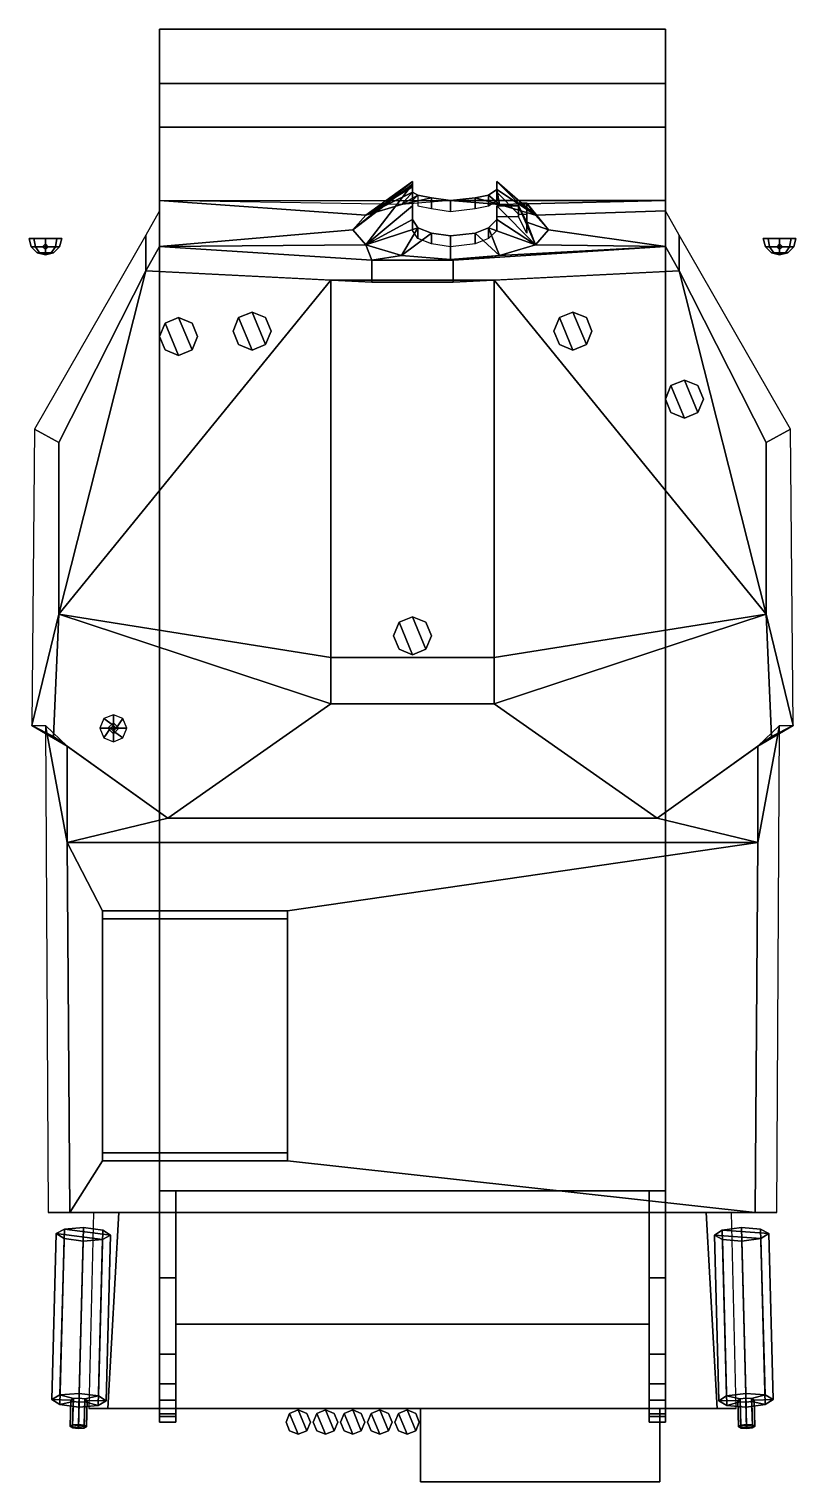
# Model space of a CAD drawing. Extents: x -1.41 to 1.41, y -3.55 to 1.79.
import ezdxf

# ---------------------------------------------------------------- set-up
doc = ezdxf.new("R2010")
doc.units = 0
doc.layers.get('0').update_dxf_attribs({"linetype": 'CONTINUOUS'})

msp = doc.modelspace()

# ---------------------------------------------------------------- linework, layer by layer
at = {"extrusion": (-1, 0, 0)}
for p, q in [((-0.93, -2.48, 0.33), (-0.93, -2.97, 0.33)), ((0.87, -2.48, 0.33), (0.87, -2.97, 0.33))]:
    msp.add_line(p, q, dxfattribs=at)
for points in [[(-0.93, 1.59, 0.47), (-0.93, 1.43, 0.33), (-0.93, 1.16, 1.06), (-0.93, 1.79, 0.87)], [(-0.93, 1.79, 0.87), (-0.93, 1.16, 1.06), (0.93, 1.16, 1.06), (0.93, 1.79, 0.87)], [(0.93, 1.59, 0.47), (-0.93, 1.59, 0.47), (-0.93, 1.79, 0.87), (0.93, 1.79, 0.87)], [(0.93, 1.79, 0.87), (0.93, 1.16, 1.06), (0.93, 1.43, 0.33), (0.93, 1.59, 0.47)], [(0.93, 1.43, 0.33), (-0.93, 1.43, 0.33), (-0.93, 1.59, 0.47), (0.93, 1.59, 0.47)], [(-0.93, -2.97, 0.33), (-0.93, -3.28, 0.66), (-0.93, 1.16, 1.06), (-0.93, 1.43, 0.33)], [(0.93, -2.48, 0.33), (-0.93, -2.48, 0.33), (-0.93, 1.43, 0.33), (0.93, 1.43, 0.33)], [(0.93, 1.43, 0.33), (0.93, 1.16, 1.06), (0.93, -3.28, 0.66), (0.93, -2.97, 0.33)], [(0, 1.22, 1.42), (0, 1.23, 1.3), (0, 1.23, 1.3), (-0.22, 1.0515, 1.42)], [(0, 1.23, 1.3), (-0.1718, 1.1058, 1.24), (-0.1718, 1.1058, 1.24), (-0.22, 1.0515, 1.42)], [(0, 1.21, 1.14), (-0.1718, 1.1058, 1.24), (-0.1718, 1.1058, 1.24), (0, 1.23, 1.3)], [(0, 1.19, 1.3), (0, 1.23, 1.3), (0, 1.22, 1.42), (0, 1.18, 1.42)], [(0, 1.17, 1.14), (0, 1.21, 1.14), (0, 1.23, 1.3), (0, 1.19, 1.3)], [(0.31, 1.23, 1.3), (0.39, 1.15, 1.32), (0.39, 1.15, 1.32), (0.4518, 1.1058, 1.24)], [(0.31, 1.2, 1.12), (0.31, 1.23, 1.3), (0.31, 1.23, 1.3), (0.4518, 1.1058, 1.24)], [(0.31, 1.19, 1.3), (0.31, 1.23, 1.3), (0.31, 1.2, 1.12), (0.31, 1.16, 1.12)], [(0.39, 1.11, 1.32), (0.39, 1.15, 1.32), (0.31, 1.23, 1.3), (0.31, 1.19, 1.3)], [(-0.1718, 0.9973, 1.6), (0, 1.22, 1.42), (0, 1.22, 1.42), (-0.22, 1.0515, 1.42)], [(-0.1718, 0.9973, 1.6), (0, 1.14, 1.59), (0, 1.14, 1.59), (0, 1.22, 1.42)], [(0, 1.19, 1.1), (-0.1718, 1.1058, 1.24), (-0.1718, 1.1058, 1.24), (0, 1.21, 1.14)], [(-0.04, 1.1455, 1.1082), (-0.1718, 1.1058, 1.24), (-0.1718, 1.1058, 1.24), (0, 1.19, 1.1)], [(-0.04, 1.1455, 1.1082), (0, 1.19, 1.1), (0, 1.19, 1.1), (0.02, 1.18, 1.08)], [(-0.04, 1.1455, 1.1082), (0.02, 1.18, 1.08), (0.02, 1.18, 1.08), (0.07, 1.17, 1.07)], [(0, 1.18, 1.42), (0, 1.22, 1.42), (0, 1.14, 1.59), (0, 1.1, 1.59)], [(0, 1.15, 1.1), (0, 1.19, 1.1), (0, 1.21, 1.14), (0, 1.17, 1.14)], [(0, 1.16, 1.06), (0.02, 1.18, 1.08), (0, 1.19, 1.1), (0, 1.15, 1.1)], [(0.07, 1.13, 1.07), (0.07, 1.17, 1.07), (0.02, 1.18, 1.08), (0.02, 1.14, 1.08)], [(0.23, 1.17, 1.07), (0.28, 1.18, 1.09), (0.28, 1.18, 1.09), (0.32, 1.1455, 1.1082)], [(0.28, 1.14, 1.09), (0.28, 1.18, 1.09), (0.23, 1.17, 1.07), (0.23, 1.13, 1.07)], [(0.28, 1.18, 1.09), (0.31, 1.2, 1.12), (0.31, 1.2, 1.12), (0.32, 1.1455, 1.1082)], [(0.31, 1.16, 1.12), (0.31, 1.2, 1.12), (0.28, 1.18, 1.09), (0.28, 1.14, 1.09)], [(0.31, 1.2, 1.12), (0.4518, 1.1058, 1.24), (0.4518, 1.1058, 1.24), (0.32, 1.1455, 1.1082)], [(-0.98, 1.0327, 1.1833), (-0.98, 0.9012, 1.62), (-0.93, 0.9912, 1.62), (-0.93, 1.1217, 1.1871)], [(-0.93, -3.28, 0.66), (-0.93, -3.28, 0.91), (-0.93, -3.28, 0.91), (-0.93, 1.16, 1.06)], [(-0.93, -3.28, 0.91), (-0.93, -2.56, 1.03), (-0.93, 1.1217, 1.1871), (-0.93, 1.16, 1.06)], [(-0.93, 1.16, 1.06), (-0.1718, 1.1058, 1.24), (-0.04, 1.1455, 1.1082)], [(-0.93, 1.16, 1.06), (-0.93, 0.9912, 1.62), (-0.22, 1.0515, 1.42), (-0.1718, 1.1058, 1.24)], [(-0.1718, 0.9973, 1.6), (0, 1.09, 1.66), (0, 1.09, 1.66), (0, 1.14, 1.59)], [(-0.04, 1.1455, 1.1082), (0.07, 1.17, 1.07), (0.07, 1.17, 1.07), (0.14, 1.16, 1.06)], [(0, 1.1, 1.59), (0, 1.14, 1.59), (0, 1.09, 1.66), (0, 1.05, 1.66)], [(0.14, 1.12, 1.06), (0.14, 1.16, 1.06), (0.07, 1.17, 1.07), (0.07, 1.13, 1.07)], [(0.14, 1.16, 1.06), (0.23, 1.17, 1.07), (0.23, 1.17, 1.07), (0.32, 1.1455, 1.1082)], [(0.23, 1.13, 1.07), (0.23, 1.17, 1.07), (0.14, 1.16, 1.06), (0.14, 1.12, 1.06)], [(0.93, 1.16, 1.06), (0.14, 1.16, 1.06), (0.32, 1.1455, 1.1082), (0.93, 1.16, 1.06)], [(0.31, 1.14, 1.59), (0.31, 1.09, 1.66), (0.31, 1.09, 1.66), (0.4518, 0.9973, 1.6)], [(0.39, 1.14, 1.59), (0.31, 1.14, 1.59), (0.31, 1.14, 1.59), (0.4518, 0.9973, 1.6)], [(0.31, 1.1, 1.59), (0.31, 1.14, 1.59), (0.39, 1.14, 1.59), (0.39, 1.1, 1.59)], [(0.31, 1.05, 1.66), (0.31, 1.09, 1.66), (0.31, 1.14, 1.59), (0.31, 1.1, 1.59)], [(0.93, 1.16, 1.06), (0.32, 1.1455, 1.1082), (0.4518, 1.1058, 1.24), (0.93, 1.1215, 1.1871)], [(0.42, 1.15, 1.37), (0.4518, 1.1058, 1.24), (0.4518, 1.1058, 1.24), (0.39, 1.15, 1.32)], [(0.42, 1.11, 1.37), (0.42, 1.15, 1.37), (0.39, 1.15, 1.32), (0.39, 1.11, 1.32)], [(0.42, 1.08, 1.55), (0.39, 1.14, 1.59), (0.39, 1.14, 1.59), (0.4518, 0.9973, 1.6)], [(0.39, 1.1, 1.59), (0.39, 1.14, 1.59), (0.42, 1.08, 1.55), (0.42, 1.04, 1.55)], [(0.5, 1.0515, 1.42), (0.42, 1.15, 1.37), (0.42, 1.15, 1.37), (0.42, 1.08, 1.55)], [(0.5, 1.0515, 1.42), (0.4518, 1.1058, 1.24), (0.4518, 1.1058, 1.24), (0.42, 1.15, 1.37)], [(0.42, 1.04, 1.55), (0.42, 1.08, 1.55), (0.42, 1.15, 1.37), (0.42, 1.11, 1.37)], [(0.93, 1.1215, 1.1871), (0.4518, 1.1058, 1.24), (0.5, 1.0515, 1.42), (0.93, 0.9912, 1.62)], [(0.93, 1.16, 1.06), (0.93, -3.28, 0.91), (0.93, -3.28, 0.91), (0.93, -3.28, 0.66)], [(0.93, 1.16, 1.06), (0.93, 1.1217, 1.1871), (0.93, -2.56, 1.03), (0.93, -3.28, 0.91)], [(0.98, 1.0327, 1.1833), (0.93, 1.1217, 1.1871), (0.93, 0.9912, 1.62), (0.98, 0.9012, 1.62)], [(-0.1718, 0.9973, 1.6), (0.02, 1.06, 1.69), (0.02, 1.06, 1.69), (0, 1.09, 1.66)], [(0, 1.05, 1.66), (0, 1.09, 1.66), (0.02, 1.06, 1.69), (0.02, 1.02, 1.69)], [(0.31, 1.09, 1.66), (0.28, 1.06, 1.69), (0.28, 1.06, 1.69), (0.4518, 0.9973, 1.6)], [(0.28, 1.02, 1.69), (0.28, 1.06, 1.69), (0.31, 1.09, 1.66), (0.31, 1.05, 1.66)], [(0.5, 1.0515, 1.42), (0.42, 1.08, 1.55), (0.42, 1.08, 1.55), (0.4518, 0.9973, 1.6)], [(-1.3924, 1.02, 1.3476), (-1.41, 1.02, 1.39), (-1.3076, 1.02, 1.4324), (-1.29, 1.02, 1.39)], [(-1.402, 0.99, 1.39), (-1.41, 1.02, 1.39), (-1.3924, 1.02, 1.3476), (-1.3867, 0.99, 1.3533)], [(-1.41, 1.02, 1.39), (-1.3924, 1.02, 1.4324), (-1.35, 1.02, 1.45), (-1.3076, 1.02, 1.4324)], [(-1.3867, 0.99, 1.4267), (-1.3924, 1.02, 1.4324), (-1.41, 1.02, 1.39), (-1.402, 0.99, 1.39)], [(-1.35, 1.02, 1.33), (-1.3924, 1.02, 1.3476), (-1.29, 1.02, 1.39), (-1.3076, 1.02, 1.3476)], [(-1.3867, 0.99, 1.3533), (-1.3924, 1.02, 1.3476), (-1.35, 1.02, 1.33), (-1.35, 0.99, 1.338)], [(-1.35, 0.99, 1.442), (-1.35, 1.02, 1.45), (-1.3924, 1.02, 1.4324), (-1.3867, 0.99, 1.4267)], [(-1.39, 0.3197, 1.1529), (-1.3, 0.27, 1.62), (-0.98, 0.9012, 1.62), (-0.98, 1.0327, 1.1833)], [(-1.35, 0.99, 1.338), (-1.35, 1.02, 1.33), (-1.3076, 1.02, 1.3476), (-1.3133, 0.99, 1.3533)], [(-1.3133, 0.99, 1.4267), (-1.3076, 1.02, 1.4324), (-1.35, 1.02, 1.45), (-1.35, 0.99, 1.442)], [(-1.3133, 0.99, 1.3533), (-1.3076, 1.02, 1.3476), (-1.29, 1.02, 1.39), (-1.298, 0.99, 1.39)], [(-1.298, 0.99, 1.39), (-1.29, 1.02, 1.39), (-1.3076, 1.02, 1.4324), (-1.3133, 0.99, 1.4267)], [(-0.93, 0.9912, 1.62), (-0.1718, 0.9973, 1.6), (-0.22, 1.0515, 1.42)], [(-0.1718, 0.9973, 1.6), (-0.04, 0.9575, 1.7318), (-0.04, 0.9575, 1.7318), (0.02, 1.06, 1.69)], [(0.02, 1.06, 1.69), (-0.04, 0.9575, 1.7318), (-0.04, 0.9575, 1.7318), (0.07, 1.04, 1.71)], [(0.07, 1.04, 1.71), (-0.04, 0.9575, 1.7318), (0.14, 0.943, 1.78), (0.14, 1.03, 1.72)], [(0.02, 1.02, 1.69), (0.02, 1.06, 1.69), (0.07, 1.04, 1.71), (0.07, 1, 1.71)], [(0.07, 1, 1.71), (0.07, 1.04, 1.71), (0.14, 1.03, 1.72), (0.14, 0.99, 1.72)], [(0.14, 1.03, 1.72), (0.14, 0.943, 1.78), (0.32, 0.9575, 1.7318), (0.23, 1.04, 1.71)], [(0.14, 0.99, 1.72), (0.14, 1.03, 1.72), (0.23, 1.04, 1.71), (0.23, 1, 1.71)], [(0.23, 1.04, 1.71), (0.32, 0.9575, 1.7318), (0.32, 0.9575, 1.7318), (0.28, 1.06, 1.69)], [(0.23, 1, 1.71), (0.23, 1.04, 1.71), (0.28, 1.06, 1.69), (0.28, 1.02, 1.69)], [(0.28, 1.06, 1.69), (0.32, 0.9575, 1.7318), (0.32, 0.9575, 1.7318), (0.4518, 0.9973, 1.6)], [(0.93, 0.9912, 1.62), (0.5, 1.0515, 1.42), (0.4518, 0.9973, 1.6), (0.93, 0.9912, 1.62)], [(1.39, 0.3197, 1.1529), (0.98, 1.0327, 1.1833), (0.98, 0.9012, 1.62), (1.3, 0.27, 1.62)], [(1.298, 0.99, 1.39), (1.29, 1.02, 1.39), (1.3076, 1.02, 1.3476), (1.3133, 0.99, 1.3533)], [(1.3133, 0.99, 1.4267), (1.3076, 1.02, 1.4324), (1.29, 1.02, 1.39), (1.298, 0.99, 1.39)], [(1.3076, 1.02, 1.3476), (1.29, 1.02, 1.39), (1.3924, 1.02, 1.4324), (1.41, 1.02, 1.39)], [(1.29, 1.02, 1.39), (1.3076, 1.02, 1.4324), (1.35, 1.02, 1.45), (1.3924, 1.02, 1.4324)], [(1.3133, 0.99, 1.3533), (1.3076, 1.02, 1.3476), (1.35, 1.02, 1.33), (1.35, 0.99, 1.338)], [(1.35, 0.99, 1.442), (1.35, 1.02, 1.45), (1.3076, 1.02, 1.4324), (1.3133, 0.99, 1.4267)], [(1.35, 1.02, 1.33), (1.3076, 1.02, 1.3476), (1.41, 1.02, 1.39), (1.3924, 1.02, 1.3476)], [(1.35, 0.99, 1.338), (1.35, 1.02, 1.33), (1.3924, 1.02, 1.3476), (1.3867, 0.99, 1.3533)], [(1.3867, 0.99, 1.4267), (1.3924, 1.02, 1.4324), (1.35, 1.02, 1.45), (1.35, 0.99, 1.442)], [(1.3867, 0.99, 1.3533), (1.3924, 1.02, 1.3476), (1.41, 1.02, 1.39), (1.402, 0.99, 1.39)], [(1.402, 0.99, 1.39), (1.41, 1.02, 1.39), (1.3924, 1.02, 1.4324), (1.3867, 0.99, 1.4267)], [(-1.38, 0.968, 1.39), (-1.402, 0.99, 1.39), (-1.3867, 0.99, 1.3533), (-1.3712, 0.968, 1.3688)], [(-1.3712, 0.968, 1.4112), (-1.3867, 0.99, 1.4267), (-1.402, 0.99, 1.39), (-1.38, 0.968, 1.39)], [(-1.3712, 0.968, 1.3688), (-1.3867, 0.99, 1.3533), (-1.35, 0.99, 1.338), (-1.35, 0.968, 1.36)], [(-1.35, 0.968, 1.42), (-1.35, 0.99, 1.442), (-1.3867, 0.99, 1.4267), (-1.3712, 0.968, 1.4112)], [(-1.35, 0.96, 1.39), (-1.38, 0.968, 1.39), (-1.3712, 0.968, 1.3688), (-1.35, 0.96, 1.39)], [(-1.35, 0.96, 1.39), (-1.3712, 0.968, 1.4112), (-1.38, 0.968, 1.39), (-1.35, 0.96, 1.39)], [(-1.35, 0.96, 1.39), (-1.3712, 0.968, 1.3688), (-1.35, 0.968, 1.36), (-1.35, 0.96, 1.39)], [(-1.35, 0.96, 1.39), (-1.35, 0.968, 1.42), (-1.3712, 0.968, 1.4112), (-1.35, 0.96, 1.39)], [(-1.35, 1, 1.18), (-1.36, 0.99, 1.18), (-1.36, 0.99, 1.3422), (-1.35, 1, 1.3354)], [(-1.36, 0.99, 1.18), (-1.35, 0.98, 1.18), (-1.35, 0.98, 1.348), (-1.36, 0.99, 1.3422)], [(-1.34, 0.99, 1.18), (-1.35, 1, 1.18), (-1.35, 1, 1.3354), (-1.34, 0.99, 1.3422)], [(-1.35, 0.98, 1.18), (-1.34, 0.99, 1.18), (-1.34, 0.99, 1.3422), (-1.35, 0.98, 1.348)], [(-1.35, 0.968, 1.36), (-1.35, 0.99, 1.338), (-1.3133, 0.99, 1.3533), (-1.3288, 0.968, 1.3688)], [(-1.3288, 0.968, 1.4112), (-1.3133, 0.99, 1.4267), (-1.35, 0.99, 1.442), (-1.35, 0.968, 1.42)], [(-1.35, 0.96, 1.39), (-1.3288, 0.968, 1.3688), (-1.32, 0.968, 1.39), (-1.35, 0.96, 1.39)], [(-1.35, 0.96, 1.39), (-1.35, 0.968, 1.36), (-1.3288, 0.968, 1.3688), (-1.35, 0.96, 1.39)], [(-1.35, 0.96, 1.39), (-1.3288, 0.968, 1.4112), (-1.35, 0.968, 1.42), (-1.35, 0.96, 1.39)], [(-1.35, 0.96, 1.39), (-1.32, 0.968, 1.39), (-1.3288, 0.968, 1.4112), (-1.35, 0.96, 1.39)], [(-1.3288, 0.968, 1.3688), (-1.3133, 0.99, 1.3533), (-1.298, 0.99, 1.39), (-1.32, 0.968, 1.39)], [(-1.32, 0.968, 1.39), (-1.298, 0.99, 1.39), (-1.3133, 0.99, 1.4267), (-1.3288, 0.968, 1.4112)], [(-0.98, 0.9012, 1.62), (-0.15, 0.86, 1.76), (-0.15, 0.94, 1.79), (-0.93, 0.9912, 1.62)], [(-0.93, 0.9912, 1.62), (-0.15, 0.94, 1.79), (-0.1718, 0.9973, 1.6)], [(-0.1718, 0.9973, 1.6), (-0.15, 0.94, 1.79), (-0.04, 0.9575, 1.7318)], [(0.98, 0.9012, 1.62), (0.93, 0.9912, 1.62), (0.15, 0.94, 1.79), (0.15, 0.86, 1.76)], [(0.93, 0.9912, 1.62), (0.32, 0.9575, 1.7318), (0.15, 0.94, 1.79), (0.93, 0.9912, 1.62)], [(0.93, 0.9912, 1.62), (0.4518, 0.9973, 1.6), (0.32, 0.9575, 1.7318), (0.93, 0.9912, 1.62)], [(1.32, 0.968, 1.39), (1.298, 0.99, 1.39), (1.3133, 0.99, 1.3533), (1.3288, 0.968, 1.3688)], [(1.3288, 0.968, 1.4112), (1.3133, 0.99, 1.4267), (1.298, 0.99, 1.39), (1.32, 0.968, 1.39)], [(1.3288, 0.968, 1.3688), (1.3133, 0.99, 1.3533), (1.35, 0.99, 1.338), (1.35, 0.968, 1.36)], [(1.35, 0.968, 1.42), (1.35, 0.99, 1.442), (1.3133, 0.99, 1.4267), (1.3288, 0.968, 1.4112)], [(1.35, 0.96, 1.39), (1.32, 0.968, 1.39), (1.3288, 0.968, 1.3688), (1.35, 0.96, 1.39)], [(1.35, 0.96, 1.39), (1.3288, 0.968, 1.4112), (1.32, 0.968, 1.39), (1.35, 0.96, 1.39)], [(1.35, 0.96, 1.39), (1.3288, 0.968, 1.3688), (1.35, 0.968, 1.36), (1.35, 0.96, 1.39)], [(1.35, 0.96, 1.39), (1.35, 0.968, 1.42), (1.3288, 0.968, 1.4112), (1.35, 0.96, 1.39)], [(1.35, 1, 1.18), (1.34, 0.99, 1.18), (1.34, 0.99, 1.3422), (1.35, 1, 1.3354)], [(1.34, 0.99, 1.18), (1.35, 0.98, 1.18), (1.35, 0.98, 1.348), (1.34, 0.99, 1.3422)], [(1.36, 0.99, 1.18), (1.35, 1, 1.18), (1.35, 1, 1.3354), (1.36, 0.99, 1.3422)], [(1.35, 0.968, 1.36), (1.35, 0.99, 1.338), (1.3867, 0.99, 1.3533), (1.3712, 0.968, 1.3688)], [(1.3712, 0.968, 1.4112), (1.3867, 0.99, 1.4267), (1.35, 0.99, 1.442), (1.35, 0.968, 1.42)], [(1.35, 0.98, 1.18), (1.36, 0.99, 1.18), (1.36, 0.99, 1.3422), (1.35, 0.98, 1.348)], [(1.35, 0.96, 1.39), (1.35, 0.968, 1.36), (1.3712, 0.968, 1.3688), (1.35, 0.96, 1.39)], [(1.35, 0.96, 1.39), (1.3712, 0.968, 1.3688), (1.38, 0.968, 1.39), (1.35, 0.96, 1.39)], [(1.35, 0.96, 1.39), (1.38, 0.968, 1.39), (1.3712, 0.968, 1.4112), (1.35, 0.96, 1.39)], [(1.35, 0.96, 1.39), (1.3712, 0.968, 1.4112), (1.35, 0.968, 1.42), (1.35, 0.96, 1.39)], [(1.3712, 0.968, 1.3688), (1.3867, 0.99, 1.3533), (1.402, 0.99, 1.39), (1.38, 0.968, 1.39)], [(1.38, 0.968, 1.39), (1.402, 0.99, 1.39), (1.3867, 0.99, 1.4267), (1.3712, 0.968, 1.4112)], [(-0.04, 0.9575, 1.7318), (-0.15, 0.94, 1.79), (0.15, 0.94, 1.79), (0.14, 0.943, 1.78)], [(0.15, 0.86, 1.76), (0.15, 0.94, 1.79), (-0.15, 0.94, 1.79), (-0.15, 0.86, 1.76)], [(0.32, 0.9575, 1.7318), (0.14, 0.943, 1.78), (0.15, 0.94, 1.79), (0.32, 0.9575, 1.7318)], [(-1.3, 0.27, 1.62), (-1.3, -0.36, 1.7), (-0.98, 0.9012, 1.62)], [(-0.98, 0.9012, 1.62), (-1.3, -0.36, 1.7), (-0.3, 0.8675, 1.7347)], [(-1.3, -0.36, 1.7), (-0.3, -0.52, 1.91), (-0.3, 0.8675, 1.7347)], [(0.3, -0.52, 1.91), (0.3, 0.8675, 1.7347), (-0.3, 0.8675, 1.7347), (-0.3, -0.52, 1.91)], [(0.3, 0.8675, 1.7347), (0.15, 0.86, 1.76), (-0.15, 0.86, 1.76), (-0.3, 0.8675, 1.7347)], [(0.98, 0.9012, 1.62), (0.3, 0.8675, 1.7347), (0.3, 0.8675, 1.7347), (1.3, -0.36, 1.7)], [(0.3, 0.8675, 1.7347), (0.3, -0.52, 1.91), (0.3, -0.52, 1.91), (1.3, -0.36, 1.7)], [(1.3, 0.27, 1.62), (0.98, 0.9012, 1.62), (0.98, 0.9012, 1.62), (1.3, -0.36, 1.7)], [(-0.59, 0.75, 1.69), (-0.6395, 0.7295, 1.69), (-0.6395, 0.7295, 1.83), (-0.59, 0.75, 1.83)], [(-0.59, 0.75, 1.83), (-0.6395, 0.7295, 1.83), (-0.59, 0.61, 1.83), (-0.5405, 0.6305, 1.83)], [(-0.5405, 0.7295, 1.69), (-0.59, 0.75, 1.69), (-0.59, 0.75, 1.83), (-0.5405, 0.7295, 1.83)], [(-0.5405, 0.7295, 1.83), (-0.59, 0.75, 1.83), (-0.5405, 0.6305, 1.83), (-0.52, 0.68, 1.83)], [(0.59, 0.75, 1.69), (0.5405, 0.7295, 1.69), (0.5405, 0.7295, 1.83), (0.59, 0.75, 1.83)], [(0.59, 0.75, 1.83), (0.5405, 0.7295, 1.83), (0.59, 0.61, 1.83), (0.6395, 0.6305, 1.83)], [(0.6395, 0.7295, 1.69), (0.59, 0.75, 1.69), (0.59, 0.75, 1.83), (0.6395, 0.7295, 1.83)], [(0.6395, 0.7295, 1.83), (0.59, 0.75, 1.83), (0.6395, 0.6305, 1.83), (0.66, 0.68, 1.83)], [(-0.9095, 0.7095, 1.83), (-0.93, 0.66, 1.83), (-0.9095, 0.6105, 1.83), (-0.86, 0.59, 1.83)], [(-0.9095, 0.7095, 1.65), (-0.93, 0.66, 1.65), (-0.93, 0.66, 1.83), (-0.9095, 0.7095, 1.83)], [(-0.86, 0.73, 1.65), (-0.9095, 0.7095, 1.65), (-0.9095, 0.7095, 1.83), (-0.86, 0.73, 1.83)], [(-0.86, 0.73, 1.83), (-0.9095, 0.7095, 1.83), (-0.86, 0.59, 1.83), (-0.8105, 0.6105, 1.83)], [(-0.8105, 0.7095, 1.65), (-0.86, 0.73, 1.65), (-0.86, 0.73, 1.83), (-0.8105, 0.7095, 1.83)], [(-0.8105, 0.7095, 1.83), (-0.86, 0.73, 1.83), (-0.8105, 0.6105, 1.83), (-0.79, 0.66, 1.83)], [(-0.79, 0.66, 1.65), (-0.8105, 0.7095, 1.65), (-0.8105, 0.7095, 1.83), (-0.79, 0.66, 1.83)], [(-0.6395, 0.7295, 1.69), (-0.66, 0.68, 1.69), (-0.66, 0.68, 1.83), (-0.6395, 0.7295, 1.83)], [(-0.6395, 0.7295, 1.83), (-0.66, 0.68, 1.83), (-0.6395, 0.6305, 1.83), (-0.59, 0.61, 1.83)], [(-0.52, 0.68, 1.69), (-0.5405, 0.7295, 1.69), (-0.5405, 0.7295, 1.83), (-0.52, 0.68, 1.83)], [(0.5405, 0.7295, 1.69), (0.52, 0.68, 1.69), (0.52, 0.68, 1.83), (0.5405, 0.7295, 1.83)], [(0.5405, 0.7295, 1.83), (0.52, 0.68, 1.83), (0.5405, 0.6305, 1.83), (0.59, 0.61, 1.83)], [(0.66, 0.68, 1.69), (0.6395, 0.7295, 1.69), (0.6395, 0.7295, 1.83), (0.66, 0.68, 1.83)], [(-0.93, 0.66, 1.65), (-0.9095, 0.6105, 1.65), (-0.9095, 0.6105, 1.83), (-0.93, 0.66, 1.83)], [(-0.8105, 0.6105, 1.65), (-0.79, 0.66, 1.65), (-0.79, 0.66, 1.83), (-0.8105, 0.6105, 1.83)], [(-0.66, 0.68, 1.69), (-0.6395, 0.6305, 1.69), (-0.6395, 0.6305, 1.83), (-0.66, 0.68, 1.83)], [(-0.5405, 0.6305, 1.69), (-0.52, 0.68, 1.69), (-0.52, 0.68, 1.83), (-0.5405, 0.6305, 1.83)], [(0.52, 0.68, 1.69), (0.5405, 0.6305, 1.69), (0.5405, 0.6305, 1.83), (0.52, 0.68, 1.83)], [(0.6395, 0.6305, 1.69), (0.66, 0.68, 1.69), (0.66, 0.68, 1.83), (0.6395, 0.6305, 1.83)], [(-0.9095, 0.6105, 1.65), (-0.86, 0.59, 1.65), (-0.86, 0.59, 1.83), (-0.9095, 0.6105, 1.83)], [(-0.86, 0.59, 1.65), (-0.8105, 0.6105, 1.65), (-0.8105, 0.6105, 1.83), (-0.86, 0.59, 1.83)], [(-0.6395, 0.6305, 1.69), (-0.59, 0.61, 1.69), (-0.59, 0.61, 1.83), (-0.6395, 0.6305, 1.83)], [(-0.59, 0.61, 1.69), (-0.5405, 0.6305, 1.69), (-0.5405, 0.6305, 1.83), (-0.59, 0.61, 1.83)], [(0.5405, 0.6305, 1.69), (0.59, 0.61, 1.69), (0.59, 0.61, 1.83), (0.5405, 0.6305, 1.83)], [(0.59, 0.61, 1.69), (0.6395, 0.6305, 1.69), (0.6395, 0.6305, 1.83), (0.59, 0.61, 1.83)], [(1, 0.5, 1.65), (0.9505, 0.4795, 1.65), (0.9505, 0.4795, 1.75), (1, 0.5, 1.75)], [(1, 0.5, 1.75), (0.9505, 0.4795, 1.75), (1, 0.36, 1.75), (1.0495, 0.3805, 1.75)], [(1.0495, 0.4795, 1.65), (1, 0.5, 1.65), (1, 0.5, 1.75), (1.0495, 0.4795, 1.75)], [(1.0495, 0.4795, 1.75), (1, 0.5, 1.75), (1.0495, 0.3805, 1.75), (1.07, 0.43, 1.75)], [(0.9505, 0.4795, 1.65), (0.93, 0.43, 1.65), (0.93, 0.43, 1.75), (0.9505, 0.4795, 1.75)], [(0.9505, 0.4795, 1.75), (0.93, 0.43, 1.75), (0.9505, 0.3805, 1.75), (1, 0.36, 1.75)], [(0.93, 0.43, 1.65), (0.9505, 0.3805, 1.65), (0.9505, 0.3805, 1.75), (0.93, 0.43, 1.75)], [(1.07, 0.43, 1.65), (1.0495, 0.4795, 1.65), (1.0495, 0.4795, 1.75), (1.07, 0.43, 1.75)], [(1.0495, 0.3805, 1.65), (1.07, 0.43, 1.65), (1.07, 0.43, 1.75), (1.0495, 0.3805, 1.75)], [(0.9505, 0.3805, 1.65), (1, 0.36, 1.65), (1, 0.36, 1.75), (0.9505, 0.3805, 1.75)], [(1, 0.36, 1.65), (1.0495, 0.3805, 1.65), (1.0495, 0.3805, 1.75), (1, 0.36, 1.75)], [(-1.4, -0.77, 1.1064), (-1.3, -0.36, 1.7), (-1.3, 0.27, 1.62), (-1.39, 0.3197, 1.1529)], [(1.4, -0.77, 1.1064), (1.39, 0.3197, 1.1529), (1.3, 0.27, 1.62), (1.3, -0.36, 1.7)], [(-1.32, -0.81, 1.49), (-1.32, -0.81, 1.49), (-1.3, -0.36, 1.7), (-1.4, -0.77, 1.1064)], [(-0.9, -1.11, 1.49), (-0.3, -0.69, 1.91), (-1.3, -0.36, 1.7), (-1.32, -0.81, 1.49)], [(-1.3, -0.36, 1.7), (-0.3, -0.69, 1.91), (-0.3, -0.52, 1.91)], [(0, -0.37, 1.9), (-0.0495, -0.3905, 1.9), (-0.0495, -0.3905, 1.97), (0, -0.37, 1.97)], [(0, -0.37, 1.97), (-0.0495, -0.3905, 1.97), (0, -0.51, 1.97), (0.0495, -0.4895, 1.97)], [(0.0495, -0.3905, 1.9), (0, -0.37, 1.9), (0, -0.37, 1.97), (0.0495, -0.3905, 1.97)], [(0.0495, -0.3905, 1.97), (0, -0.37, 1.97), (0.0495, -0.4895, 1.97), (0.07, -0.44, 1.97)], [(1.3, -0.36, 1.7), (1.3, -0.36, 1.7), (0.3, -0.52, 1.91), (0.3, -0.69, 1.91)], [(1.32, -0.81, 1.49), (1.3, -0.36, 1.7), (0.3, -0.69, 1.91), (0.9, -1.11, 1.49)], [(1.32, -0.81, 1.49), (1.4, -0.77, 1.1064), (1.3, -0.36, 1.7), (1.32, -0.81, 1.49)], [(-0.0495, -0.3905, 1.9), (-0.07, -0.44, 1.9), (-0.07, -0.44, 1.97), (-0.0495, -0.3905, 1.97)], [(-0.0495, -0.3905, 1.97), (-0.07, -0.44, 1.97), (-0.0495, -0.4895, 1.97), (0, -0.51, 1.97)], [(0.07, -0.44, 1.9), (0.0495, -0.3905, 1.9), (0.0495, -0.3905, 1.97), (0.07, -0.44, 1.97)], [(-0.07, -0.44, 1.9), (-0.0495, -0.4895, 1.9), (-0.0495, -0.4895, 1.97), (-0.07, -0.44, 1.97)], [(0.0495, -0.4895, 1.9), (0.07, -0.44, 1.9), (0.07, -0.44, 1.97), (0.0495, -0.4895, 1.97)], [(0.3, -0.69, 1.91), (0.3, -0.52, 1.91), (-0.3, -0.52, 1.91), (-0.3, -0.69, 1.91)], [(-0.0495, -0.4895, 1.9), (0, -0.51, 1.9), (0, -0.51, 1.97), (-0.0495, -0.4895, 1.97)], [(0, -0.51, 1.9), (0.0495, -0.4895, 1.9), (0.0495, -0.4895, 1.97), (0, -0.51, 1.97)], [(0.9, -1.11, 1.49), (0.3, -0.69, 1.91), (-0.3, -0.69, 1.91), (-0.9, -1.11, 1.49)], [(-1.1354, -0.7446, 1.29), (-1.15, -0.78, 1.29), (-1.11, -0.78, 1.38), (-1.1, -0.77, 1.38)], [(-1.1, -0.73, 1.29), (-1.1354, -0.7446, 1.29), (-1.1, -0.77, 1.38)], [(-1.0646, -0.7446, 1.29), (-1.1, -0.73, 1.29), (-1.1, -0.77, 1.38), (-1.09, -0.78, 1.38)], [(-1.05, -0.78, 1.29), (-1.0646, -0.7446, 1.29), (-1.09, -0.78, 1.38)], [(-1.27, -0.8457, 1.49), (-1.32, -0.81, 1.49), (-1.4, -0.77, 1.1064), (-1.27, -0.8457, 1.49)], [(-1.35, -0.77, 1.1064), (-1.27, -0.8457, 1.49), (-1.4, -0.77, 1.1064), (-1.35, -0.77, 1.1064)], [(-1.27, -1.2, 1.49), (-1.27, -0.8457, 1.49), (-1.35, -0.77, 1.1064), (-1.27, -1.2, 1.49)], [(-1.27, -1.2, 1.49), (-1.35, -0.77, 1.1064), (-1.34, -2.56, 1.03), (-1.26, -2.56, 1.4)], [(-1.15, -0.78, 1.29), (-1.1354, -0.8154, 1.29), (-1.11, -0.78, 1.38)], [(-1.1354, -0.8154, 1.29), (-1.1, -0.83, 1.29), (-1.1, -0.79, 1.38), (-1.11, -0.78, 1.38)], [(-1.1, -0.76, 1.17), (-1.12, -0.78, 1.17), (-1.12, -0.78, 1.29), (-1.1, -0.76, 1.29)], [(-1.12, -0.78, 1.17), (-1.1, -0.8, 1.17), (-1.1, -0.8, 1.29), (-1.12, -0.78, 1.29)], [(-1.1, -0.77, 1.38), (-1.11, -0.78, 1.38), (-1.1, -0.78, 2.38)], [(-1.11, -0.78, 1.38), (-1.1, -0.79, 1.38), (-1.1, -0.78, 2.38)], [(-1.08, -0.78, 1.17), (-1.1, -0.76, 1.17), (-1.1, -0.76, 1.29), (-1.08, -0.78, 1.29)], [(-1.09, -0.78, 1.38), (-1.1, -0.77, 1.38), (-1.1, -0.78, 2.38)], [(-1.1, -0.8, 1.17), (-1.08, -0.78, 1.17), (-1.08, -0.78, 1.29), (-1.1, -0.8, 1.29)], [(-1.0646, -0.8154, 1.29), (-1.05, -0.78, 1.29), (-1.09, -0.78, 1.38), (-1.1, -0.79, 1.38)], [(-1.1, -0.79, 1.38), (-1.09, -0.78, 1.38), (-1.1, -0.78, 2.38)], [(-1.1, -0.83, 1.29), (-1.0646, -0.8154, 1.29), (-1.1, -0.79, 1.38)], [(1.35, -0.77, 1.1064), (1.27, -1.2, 1.49), (1.26, -2.56, 1.4), (1.34, -2.56, 1.03)], [(1.27, -0.8457, 1.49), (1.4, -0.77, 1.1064), (1.32, -0.81, 1.49), (1.27, -0.8457, 1.49)], [(1.27, -1.2, 1.49), (1.35, -0.77, 1.1064), (1.27, -0.8457, 1.49), (1.27, -1.2, 1.49)], [(1.27, -0.8457, 1.49), (1.35, -0.77, 1.1064), (1.4, -0.77, 1.1064), (1.27, -0.8457, 1.49)], [(-1.27, -1.2, 1.49), (-0.9, -1.11, 1.49), (-1.27, -0.8457, 1.49), (-1.27, -1.2, 1.49)], [(1.27, -1.2, 1.49), (1.27, -0.8457, 1.49), (0.9, -1.11, 1.49), (1.27, -1.2, 1.49)], [(1.27, -1.2, 1.49), (0.9, -1.11, 1.49), (-0.9, -1.11, 1.49), (-1.27, -1.2, 1.49)], [(-0.46, -1.4513, 1.4734), (1.27, -1.2, 1.49), (-1.27, -1.2, 1.49), (-1.14, -1.4513, 1.4734)], [(-1.14, -1.4513, 1.4734), (-1.27, -1.2, 1.49), (-1.26, -2.56, 1.4), (-1.14, -2.3693, 1.4126)], [(-0.46, -2.3693, 1.4126), (1.26, -2.56, 1.4), (1.27, -1.2, 1.49), (-0.46, -1.4513, 1.4734)], [(-0.46, -1.4513, 1.4734), (-1.14, -1.4513, 1.4734), (-1.14, -1.48, 1.55), (-0.46, -1.48, 1.55)], [(-1.14, -1.48, 1.55), (-1.14, -1.4513, 1.4734), (-1.14, -2.3693, 1.4126), (-1.14, -2.34, 1.52)], [(-0.46, -1.48, 1.55), (-1.14, -1.48, 1.55), (-1.14, -2.34, 1.52), (-0.46, -2.34, 1.52)], [(-0.46, -2.34, 1.52), (-0.46, -2.3693, 1.4126), (-0.46, -1.4513, 1.4734), (-0.46, -1.48, 1.55)], [(-1.14, -2.34, 1.52), (-1.14, -2.3693, 1.4126), (-0.46, -2.3693, 1.4126), (-0.46, -2.34, 1.52)], [(-1.14, -2.3693, 1.4126), (-1.26, -2.56, 1.4), (1.26, -2.56, 1.4), (-0.46, -2.3693, 1.4126)], [(-0.87, -2.8, 0.2), (-0.93, -2.8, 0.2), (-0.93, -2.48, 0.33), (-0.87, -2.48, 0.33)], [(-0.93, -2.8, 0.2), (-0.93, -3.08, 0.2), (-0.93, -2.97, 0.33), (-0.93, -2.48, 0.33)], [(-0.87, -3.08, 0.2), (-0.87, -2.8, 0.2), (-0.87, -2.48, 0.33), (-0.87, -2.97, 0.33)], [(-0.87, -2.97, 0.33), (-0.87, -2.48, 0.33), (0.87, -2.48, 0.33), (0.87, -2.97, 0.33)], [(0.93, -2.8, 0.2), (0.87, -2.8, 0.2), (0.87, -2.48, 0.33), (0.93, -2.48, 0.33)], [(0.87, -2.8, 0.2), (0.87, -3.08, 0.2), (0.87, -2.97, 0.33), (0.87, -2.48, 0.33)], [(0.93, -3.08, 0.2), (0.93, -2.8, 0.2), (0.93, -2.48, 0.33), (0.93, -2.97, 0.33)], [(-1.26, -2.56, 1.4), (-1.34, -2.56, 1.03), (-1.1725, -2.56, 1.03), (-1.08, -2.56, 1.4)], [(-1.08, -2.56, 1.4), (-1.1725, -2.56, 1.03), (-1.19, -3.28, 0.91), (-1.12, -3.28, 1.19)], [(1.08, -2.56, 1.4), (-1.08, -2.56, 1.4), (-1.12, -3.28, 1.19), (1.12, -3.28, 1.19)], [(1.1725, -2.56, 1.03), (1.08, -2.56, 1.4), (1.12, -3.28, 1.19), (1.19, -3.28, 0.91)], [(1.34, -2.56, 1.03), (1.26, -2.56, 1.4), (1.08, -2.56, 1.4), (1.1725, -2.56, 1.03)], [(-1.2802, -2.6205, 1.2815), (-1.2093, -2.615, 1.2532), (-1.2253, -3.2247, 1.0954), (-1.2962, -3.2302, 1.1238)], [(-1.1389, -2.6242, 1.2815), (-1.2093, -2.615, 1.2532), (-1.2802, -2.6205, 1.2815), (-1.11, -2.6426, 1.35)], [(-1.2093, -2.615, 1.2532), (-1.1389, -2.6242, 1.2815), (-1.1548, -3.2339, 1.1238), (-1.2253, -3.2247, 1.0954)], [(1.1389, -2.6242, 1.2815), (1.2093, -2.615, 1.2532), (1.2253, -3.2247, 1.0954), (1.1548, -3.2339, 1.1238)], [(1.2802, -2.6205, 1.2815), (1.2093, -2.615, 1.2532), (1.1389, -2.6242, 1.2815), (1.31, -2.6374, 1.35)], [(1.2093, -2.615, 1.2532), (1.2802, -2.6205, 1.2815), (1.2962, -3.2302, 1.1238), (1.2253, -3.2247, 1.0954)], [(-1.31, -2.6374, 1.35), (-1.2802, -2.6205, 1.2815), (-1.2962, -3.2302, 1.1238), (-1.3259, -3.2471, 1.1923)], [(-1.2811, -2.6558, 1.4185), (-1.31, -2.6374, 1.35), (-1.3259, -3.2471, 1.1923), (-1.2971, -3.2656, 1.2607)], [(-1.11, -2.6426, 1.35), (-1.2802, -2.6205, 1.2815), (-1.31, -2.6374, 1.35), (-1.1398, -2.6595, 1.4185)], [(-1.1398, -2.6595, 1.4185), (-1.31, -2.6374, 1.35), (-1.2811, -2.6558, 1.4185), (-1.2107, -2.665, 1.4468)], [(-1.2107, -2.665, 1.4468), (-1.2811, -2.6558, 1.4185), (-1.2971, -3.2656, 1.2607), (-1.2266, -3.2748, 1.2891)], [(-1.1398, -2.6595, 1.4185), (-1.2107, -2.665, 1.4468), (-1.2266, -3.2748, 1.2891), (-1.1557, -3.2693, 1.2607)], [(-1.11, -2.6426, 1.35), (-1.1398, -2.6595, 1.4185), (-1.1557, -3.2693, 1.2607), (-1.126, -3.2523, 1.1923)], [(-1.1389, -2.6242, 1.2815), (-1.11, -2.6426, 1.35), (-1.126, -3.2523, 1.1923), (-1.1548, -3.2339, 1.1238)], [(1.11, -2.6426, 1.35), (1.1389, -2.6242, 1.2815), (1.1548, -3.2339, 1.1238), (1.126, -3.2523, 1.1923)], [(1.31, -2.6374, 1.35), (1.1389, -2.6242, 1.2815), (1.11, -2.6426, 1.35), (1.2811, -2.6558, 1.4185)], [(1.1398, -2.6595, 1.4185), (1.11, -2.6426, 1.35), (1.126, -3.2523, 1.1923), (1.1557, -3.2693, 1.2607)], [(1.2811, -2.6558, 1.4185), (1.11, -2.6426, 1.35), (1.1398, -2.6595, 1.4185), (1.2107, -2.665, 1.4468)], [(1.2107, -2.665, 1.4468), (1.1398, -2.6595, 1.4185), (1.1557, -3.2693, 1.2607), (1.2266, -3.2748, 1.2891)], [(1.2811, -2.6558, 1.4185), (1.2107, -2.665, 1.4468), (1.2266, -3.2748, 1.2891), (1.2971, -3.2656, 1.2607)], [(1.2802, -2.6205, 1.2815), (1.31, -2.6374, 1.35), (1.3259, -3.2471, 1.1923), (1.2962, -3.2302, 1.1238)], [(1.31, -2.6374, 1.35), (1.2811, -2.6558, 1.4185), (1.2971, -3.2656, 1.2607), (1.3259, -3.2471, 1.1923)], [(-0.87, -3.08, 0.2), (-0.93, -3.08, 0.2), (-0.93, -2.8, 0.2), (-0.87, -2.8, 0.2)], [(0.93, -3.08, 0.2), (0.87, -3.08, 0.2), (0.87, -2.8, 0.2), (0.93, -2.8, 0.2)], [(-0.93, -3.25, 0.29), (-0.93, -2.97, 0.33), (-0.93, -2.97, 0.33), (-0.93, -3.19, 0.25)], [(-0.93, -3.19, 0.25), (-0.93, -2.97, 0.33), (-0.93, -2.97, 0.33), (-0.93, -3.08, 0.2)], [(-0.93, -3.3, 0.36), (-0.93, -2.97, 0.33), (-0.93, -2.97, 0.33), (-0.93, -3.25, 0.29)], [(-0.93, -3.33, 0.43), (-0.93, -2.97, 0.33), (-0.93, -2.97, 0.33), (-0.93, -3.3, 0.36)], [(-0.93, -3.33, 0.55), (-0.93, -2.97, 0.33), (-0.93, -2.97, 0.33), (-0.93, -3.33, 0.43)], [(-0.93, -3.31, 0.62), (-0.93, -2.97, 0.33), (-0.93, -2.97, 0.33), (-0.93, -3.33, 0.55)], [(-0.93, -3.28, 0.66), (-0.93, -2.97, 0.33), (-0.93, -2.97, 0.33), (-0.93, -3.31, 0.62)], [(0.87, -3.28, 0.66), (-0.87, -3.28, 0.66), (-0.87, -2.97, 0.33), (0.87, -2.97, 0.33)], [(-0.87, -2.97, 0.33), (-0.87, -3.19, 0.25), (-0.87, -3.08, 0.2), (-0.87, -2.97, 0.33)], [(-0.87, -2.97, 0.33), (-0.87, -3.25, 0.29), (-0.87, -3.19, 0.25), (-0.87, -2.97, 0.33)], [(-0.87, -2.97, 0.33), (-0.87, -3.3, 0.36), (-0.87, -3.25, 0.29), (-0.87, -2.97, 0.33)], [(-0.87, -2.97, 0.33), (-0.87, -3.33, 0.43), (-0.87, -3.3, 0.36), (-0.87, -2.97, 0.33)], [(-0.87, -2.97, 0.33), (-0.87, -3.33, 0.55), (-0.87, -3.33, 0.43), (-0.87, -2.97, 0.33)], [(-0.87, -2.97, 0.33), (-0.87, -3.31, 0.62), (-0.87, -3.33, 0.55), (-0.87, -2.97, 0.33)], [(-0.87, -2.97, 0.33), (-0.87, -3.28, 0.66), (-0.87, -3.31, 0.62), (-0.87, -2.97, 0.33)], [(0.87, -3.28, 0.66), (0.87, -2.97, 0.33), (0.87, -2.97, 0.33), (0.87, -3.31, 0.62)], [(0.87, -3.33, 0.43), (0.87, -2.97, 0.33), (0.87, -2.97, 0.33), (0.87, -3.3, 0.36)], [(0.87, -3.3, 0.36), (0.87, -2.97, 0.33), (0.87, -2.97, 0.33), (0.87, -3.25, 0.29)], [(0.87, -3.19, 0.25), (0.87, -2.97, 0.33), (0.87, -2.97, 0.33), (0.87, -3.08, 0.2)], [(0.87, -3.25, 0.29), (0.87, -2.97, 0.33), (0.87, -2.97, 0.33), (0.87, -3.19, 0.25)], [(0.87, -3.31, 0.62), (0.87, -2.97, 0.33), (0.87, -2.97, 0.33), (0.87, -3.33, 0.55)], [(0.87, -3.33, 0.55), (0.87, -2.97, 0.33), (0.87, -2.97, 0.33), (0.87, -3.33, 0.43)], [(0.93, -2.97, 0.33), (0.93, -3.28, 0.66), (0.93, -3.31, 0.62), (0.93, -2.97, 0.33)], [(0.93, -2.97, 0.33), (0.93, -3.31, 0.62), (0.93, -3.33, 0.55), (0.93, -2.97, 0.33)], [(0.93, -2.97, 0.33), (0.93, -3.33, 0.55), (0.93, -3.33, 0.43), (0.93, -2.97, 0.33)], [(0.93, -2.97, 0.33), (0.93, -3.33, 0.43), (0.93, -3.3, 0.36), (0.93, -2.97, 0.33)], [(0.93, -2.97, 0.33), (0.93, -3.3, 0.36), (0.93, -3.25, 0.29), (0.93, -2.97, 0.33)], [(0.93, -2.97, 0.33), (0.93, -3.25, 0.29), (0.93, -3.19, 0.25), (0.93, -2.97, 0.33)], [(0.93, -2.97, 0.33), (0.93, -3.19, 0.25), (0.93, -3.08, 0.2), (0.93, -2.97, 0.33)], [(-0.87, -3.19, 0.25), (-0.93, -3.19, 0.25), (-0.93, -3.08, 0.2), (-0.87, -3.08, 0.2)], [(0.93, -3.19, 0.25), (0.87, -3.19, 0.25), (0.87, -3.08, 0.2), (0.93, -3.08, 0.2)], [(-0.87, -3.25, 0.29), (-0.93, -3.25, 0.29), (-0.93, -3.19, 0.25), (-0.87, -3.19, 0.25)], [(0.93, -3.25, 0.29), (0.87, -3.25, 0.29), (0.87, -3.19, 0.25), (0.93, -3.19, 0.25)], [(-1.3259, -3.2471, 1.1923), (-1.2962, -3.2302, 1.1238), (-1.247, -3.2439, 1.1717), (-1.256, -3.2489, 1.1923)], [(-1.2971, -3.2656, 1.2607), (-1.3259, -3.2471, 1.1923), (-1.256, -3.2489, 1.1923), (-1.2473, -3.2545, 1.2128)], [(-1.2266, -3.2748, 1.2891), (-1.2971, -3.2656, 1.2607), (-1.2473, -3.2545, 1.2128), (-1.2262, -3.2572, 1.2213)], [(-1.2962, -3.2302, 1.1238), (-1.2253, -3.2247, 1.0954), (-1.2258, -3.2422, 1.1632), (-1.247, -3.2439, 1.1717)], [(-1.256, -3.2489, 1.1923), (-1.247, -3.2439, 1.1717), (-1.2496, -3.3406, 1.1467), (-1.2585, -3.3457, 1.1672)], [(-1.2473, -3.2545, 1.2128), (-1.256, -3.2489, 1.1923), (-1.2585, -3.3457, 1.1672), (-1.2498, -3.3513, 1.1878)], [(-1.2262, -3.2572, 1.2213), (-1.2473, -3.2545, 1.2128), (-1.2498, -3.3513, 1.1878), (-1.2287, -3.354, 1.1963)], [(-1.247, -3.2439, 1.1717), (-1.2258, -3.2422, 1.1632), (-1.2283, -3.339, 1.1382), (-1.2496, -3.3406, 1.1467)], [(-1.2049, -3.2556, 1.2128), (-1.2262, -3.2572, 1.2213), (-1.2287, -3.354, 1.1963), (-1.2074, -3.3524, 1.1878)], [(-1.2258, -3.2422, 1.1632), (-1.2046, -3.245, 1.1717), (-1.2072, -3.3418, 1.1467), (-1.2283, -3.339, 1.1382)], [(-1.1557, -3.2693, 1.2607), (-1.2266, -3.2748, 1.2891), (-1.2262, -3.2572, 1.2213), (-1.2049, -3.2556, 1.2128)], [(-1.2253, -3.2247, 1.0954), (-1.1548, -3.2339, 1.1238), (-1.2046, -3.245, 1.1717), (-1.2258, -3.2422, 1.1632)], [(-1.196, -3.2505, 1.1923), (-1.2049, -3.2556, 1.2128), (-1.2074, -3.3524, 1.1878), (-1.1985, -3.3473, 1.1672)], [(-1.2046, -3.245, 1.1717), (-1.196, -3.2505, 1.1923), (-1.1985, -3.3473, 1.1672), (-1.2072, -3.3418, 1.1467)], [(-1.126, -3.2523, 1.1923), (-1.1557, -3.2693, 1.2607), (-1.2049, -3.2556, 1.2128), (-1.196, -3.2505, 1.1923)], [(-1.1548, -3.2339, 1.1238), (-1.126, -3.2523, 1.1923), (-1.196, -3.2505, 1.1923), (-1.2046, -3.245, 1.1717)], [(-0.87, -3.3, 0.36), (-0.93, -3.3, 0.36), (-0.93, -3.25, 0.29), (-0.87, -3.25, 0.29)], [(0.93, -3.3, 0.36), (0.87, -3.3, 0.36), (0.87, -3.25, 0.29), (0.93, -3.25, 0.29)], [(1.126, -3.2523, 1.1923), (1.1548, -3.2339, 1.1238), (1.2046, -3.245, 1.1717), (1.196, -3.2505, 1.1923)], [(1.1557, -3.2693, 1.2607), (1.126, -3.2523, 1.1923), (1.196, -3.2505, 1.1923), (1.2049, -3.2556, 1.2128)], [(1.1548, -3.2339, 1.1238), (1.2253, -3.2247, 1.0954), (1.2258, -3.2422, 1.1632), (1.2046, -3.245, 1.1717)], [(1.2266, -3.2748, 1.2891), (1.1557, -3.2693, 1.2607), (1.2049, -3.2556, 1.2128), (1.2262, -3.2572, 1.2213)], [(1.196, -3.2505, 1.1923), (1.2046, -3.245, 1.1717), (1.2072, -3.3418, 1.1467), (1.1985, -3.3473, 1.1672)], [(1.2049, -3.2556, 1.2128), (1.196, -3.2505, 1.1923), (1.1985, -3.3473, 1.1672), (1.2074, -3.3524, 1.1878)], [(1.2046, -3.245, 1.1717), (1.2258, -3.2422, 1.1632), (1.2283, -3.339, 1.1382), (1.2072, -3.3418, 1.1467)], [(1.2262, -3.2572, 1.2213), (1.2049, -3.2556, 1.2128), (1.2074, -3.3524, 1.1878), (1.2287, -3.354, 1.1963)], [(1.2253, -3.2247, 1.0954), (1.2962, -3.2302, 1.1238), (1.247, -3.2439, 1.1717), (1.2258, -3.2422, 1.1632)], [(1.2258, -3.2422, 1.1632), (1.247, -3.2439, 1.1717), (1.2496, -3.3406, 1.1467), (1.2283, -3.339, 1.1382)], [(1.2971, -3.2656, 1.2607), (1.2266, -3.2748, 1.2891), (1.2262, -3.2572, 1.2213), (1.2473, -3.2545, 1.2128)], [(1.2473, -3.2545, 1.2128), (1.2262, -3.2572, 1.2213), (1.2287, -3.354, 1.1963), (1.2498, -3.3513, 1.1878)], [(1.2962, -3.2302, 1.1238), (1.3259, -3.2471, 1.1923), (1.256, -3.2489, 1.1923), (1.247, -3.2439, 1.1717)], [(1.247, -3.2439, 1.1717), (1.256, -3.2489, 1.1923), (1.2585, -3.3457, 1.1672), (1.2496, -3.3406, 1.1467)], [(1.3259, -3.2471, 1.1923), (1.2971, -3.2656, 1.2607), (1.2473, -3.2545, 1.2128), (1.256, -3.2489, 1.1923)], [(1.256, -3.2489, 1.1923), (1.2473, -3.2545, 1.2128), (1.2498, -3.3513, 1.1878), (1.2585, -3.3457, 1.1672)], [(0.03, -3.28, 1.17), (-1.12, -3.28, 1.19), (-1.19, -3.28, 0.91), (-0.93, -3.28, 0.91)], [(1.12, -3.28, 1.19), (-1.12, -3.28, 1.19), (0.03, -3.28, 1.17), (0.91, -3.28, 1.17)], [(0.91, -3.28, 0.82), (0.03, -3.28, 0.82), (-0.93, -3.28, 0.66), (0.93, -3.28, 0.66)], [(-0.87, -3.28, 0.66), (-0.93, -3.28, 0.66), (-0.93, -3.31, 0.62), (-0.87, -3.31, 0.62)], [(-0.93, -3.28, 0.91), (-0.93, -3.28, 0.66), (0.03, -3.28, 0.82), (0.03, -3.28, 1.17)], [(-0.87, -3.33, 0.43), (-0.93, -3.33, 0.43), (-0.93, -3.3, 0.36), (-0.87, -3.3, 0.36)], [(-0.87, -3.31, 0.62), (-0.93, -3.31, 0.62), (-0.93, -3.33, 0.55), (-0.87, -3.33, 0.55)], [(-0.4518, -3.2982, 0.8), (-0.465, -3.33, 0.8), (-0.465, -3.33, 0.98), (-0.4518, -3.2982, 0.98)], [(-0.465, -3.33, 0.98), (-0.4518, -3.3618, 0.98), (-0.42, -3.375, 0.98), (-0.4518, -3.2982, 0.98)], [(-0.42, -3.285, 0.8), (-0.4518, -3.2982, 0.8), (-0.4518, -3.2982, 0.98), (-0.42, -3.285, 0.98)], [(-0.4518, -3.2982, 0.98), (-0.42, -3.375, 0.98), (-0.3882, -3.3618, 0.98), (-0.42, -3.285, 0.98)], [(-0.3882, -3.2982, 0.8), (-0.42, -3.285, 0.8), (-0.42, -3.285, 0.98), (-0.3882, -3.2982, 0.98)], [(-0.42, -3.285, 0.98), (-0.3882, -3.3618, 0.98), (-0.375, -3.33, 0.98), (-0.3882, -3.2982, 0.98)], [(-0.375, -3.33, 0.8), (-0.3882, -3.2982, 0.8), (-0.3882, -3.2982, 0.98), (-0.375, -3.33, 0.98)], [(-0.3518, -3.2982, 0.8), (-0.365, -3.33, 0.8), (-0.365, -3.33, 0.98), (-0.3518, -3.2982, 0.98)], [(-0.365, -3.33, 0.98), (-0.3518, -3.3618, 0.98), (-0.32, -3.375, 0.98), (-0.3518, -3.2982, 0.98)], [(-0.32, -3.285, 0.8), (-0.3518, -3.2982, 0.8), (-0.3518, -3.2982, 0.98), (-0.32, -3.285, 0.98)], [(-0.3518, -3.2982, 0.98), (-0.32, -3.375, 0.98), (-0.2882, -3.3618, 0.98), (-0.32, -3.285, 0.98)], [(-0.2882, -3.2982, 0.8), (-0.32, -3.285, 0.8), (-0.32, -3.285, 0.98), (-0.2882, -3.2982, 0.98)], [(-0.32, -3.285, 0.98), (-0.2882, -3.3618, 0.98), (-0.275, -3.33, 0.98), (-0.2882, -3.2982, 0.98)], [(-0.275, -3.33, 0.8), (-0.2882, -3.2982, 0.8), (-0.2882, -3.2982, 0.98), (-0.275, -3.33, 0.98)], [(-0.2518, -3.2982, 0.8), (-0.265, -3.33, 0.8), (-0.265, -3.33, 0.98), (-0.2518, -3.2982, 0.98)], [(-0.265, -3.33, 0.98), (-0.2518, -3.3618, 0.98), (-0.22, -3.375, 0.98), (-0.2518, -3.2982, 0.98)], [(-0.22, -3.285, 0.8), (-0.2518, -3.2982, 0.8), (-0.2518, -3.2982, 0.98), (-0.22, -3.285, 0.98)], [(-0.2518, -3.2982, 0.98), (-0.22, -3.375, 0.98), (-0.1882, -3.3618, 0.98), (-0.22, -3.285, 0.98)], [(-0.1882, -3.2982, 0.8), (-0.22, -3.285, 0.8), (-0.22, -3.285, 0.98), (-0.1882, -3.2982, 0.98)], [(-0.22, -3.285, 0.98), (-0.1882, -3.3618, 0.98), (-0.175, -3.33, 0.98), (-0.1882, -3.2982, 0.98)], [(-0.175, -3.33, 0.8), (-0.1882, -3.2982, 0.8), (-0.1882, -3.2982, 0.98), (-0.175, -3.33, 0.98)], [(-0.1518, -3.2982, 0.8), (-0.165, -3.33, 0.8), (-0.165, -3.33, 0.98), (-0.1518, -3.2982, 0.98)], [(-0.165, -3.33, 0.98), (-0.1518, -3.3618, 0.98), (-0.12, -3.375, 0.98), (-0.1518, -3.2982, 0.98)], [(-0.12, -3.285, 0.8), (-0.1518, -3.2982, 0.8), (-0.1518, -3.2982, 0.98), (-0.12, -3.285, 0.98)], [(-0.1518, -3.2982, 0.98), (-0.12, -3.375, 0.98), (-0.0882, -3.3618, 0.98), (-0.12, -3.285, 0.98)], [(-0.0882, -3.2982, 0.8), (-0.12, -3.285, 0.8), (-0.12, -3.285, 0.98), (-0.0882, -3.2982, 0.98)], [(-0.12, -3.285, 0.98), (-0.0882, -3.3618, 0.98), (-0.075, -3.33, 0.98), (-0.0882, -3.2982, 0.98)], [(-0.075, -3.33, 0.8), (-0.0882, -3.2982, 0.8), (-0.0882, -3.2982, 0.98), (-0.075, -3.33, 0.98)], [(-0.0518, -3.2982, 0.8), (-0.065, -3.33, 0.8), (-0.065, -3.33, 0.98), (-0.0518, -3.2982, 0.98)], [(-0.065, -3.33, 0.98), (-0.0518, -3.3618, 0.98), (-0.02, -3.375, 0.98), (-0.0518, -3.2982, 0.98)], [(-0.02, -3.285, 0.8), (-0.0518, -3.2982, 0.8), (-0.0518, -3.2982, 0.98), (-0.02, -3.285, 0.98)], [(-0.0518, -3.2982, 0.98), (-0.02, -3.375, 0.98), (0.0118, -3.3618, 0.98), (-0.02, -3.285, 0.98)], [(0.0118, -3.2982, 0.8), (-0.02, -3.285, 0.8), (-0.02, -3.285, 0.98), (0.0118, -3.2982, 0.98)], [(-0.02, -3.285, 0.98), (0.0118, -3.3618, 0.98), (0.025, -3.33, 0.98), (0.0118, -3.2982, 0.98)], [(0.025, -3.33, 0.8), (0.0118, -3.2982, 0.8), (0.0118, -3.2982, 0.98), (0.025, -3.33, 0.98)], [(0.03, -3.28, 1.17), (0.03, -3.28, 0.82), (0.03, -3.55, 0.82), (0.03, -3.55, 1.09)], [(0.91, -3.55, 0.82), (0.03, -3.55, 0.82), (0.03, -3.28, 0.82), (0.91, -3.28, 0.82)], [(0.91, -3.28, 1.17), (0.03, -3.28, 1.17), (0.03, -3.55, 1.09), (0.91, -3.55, 1.09)], [(0.93, -3.28, 0.66), (0.87, -3.28, 0.66), (0.87, -3.31, 0.62), (0.93, -3.31, 0.62)], [(0.93, -3.33, 0.43), (0.87, -3.33, 0.43), (0.87, -3.3, 0.36), (0.93, -3.3, 0.36)], [(0.93, -3.31, 0.62), (0.87, -3.31, 0.62), (0.87, -3.33, 0.55), (0.93, -3.33, 0.55)], [(0.91, -3.55, 1.09), (0.91, -3.55, 0.82), (0.91, -3.28, 0.82), (0.91, -3.28, 1.17)], [(0.91, -3.28, 1.17), (0.91, -3.28, 0.82), (0.93, -3.28, 0.66), (0.93, -3.28, 0.91)], [(1.12, -3.28, 1.19), (0.91, -3.28, 1.17), (0.93, -3.28, 0.91), (1.19, -3.28, 0.91)], [(-1.2074, -3.3524, 1.1878), (-1.2585, -3.3457, 1.1672), (-1.2496, -3.3406, 1.1467), (-1.1985, -3.3473, 1.1672)], [(-1.2287, -3.354, 1.1963), (-1.2498, -3.3513, 1.1878), (-1.2585, -3.3457, 1.1672), (-1.2074, -3.3524, 1.1878)], [(-1.1985, -3.3473, 1.1672), (-1.2496, -3.3406, 1.1467), (-1.2283, -3.339, 1.1382), (-1.2072, -3.3418, 1.1467)], [(-0.87, -3.33, 0.55), (-0.93, -3.33, 0.55), (-0.93, -3.33, 0.43), (-0.87, -3.33, 0.43)], [(-0.465, -3.33, 0.8), (-0.4518, -3.3618, 0.8), (-0.4518, -3.3618, 0.98), (-0.465, -3.33, 0.98)], [(-0.4518, -3.3618, 0.8), (-0.42, -3.375, 0.8), (-0.42, -3.375, 0.98), (-0.4518, -3.3618, 0.98)], [(-0.42, -3.375, 0.8), (-0.3882, -3.3618, 0.8), (-0.3882, -3.3618, 0.98), (-0.42, -3.375, 0.98)], [(-0.3882, -3.3618, 0.8), (-0.375, -3.33, 0.8), (-0.375, -3.33, 0.98), (-0.3882, -3.3618, 0.98)], [(-0.365, -3.33, 0.8), (-0.3518, -3.3618, 0.8), (-0.3518, -3.3618, 0.98), (-0.365, -3.33, 0.98)], [(-0.3518, -3.3618, 0.8), (-0.32, -3.375, 0.8), (-0.32, -3.375, 0.98), (-0.3518, -3.3618, 0.98)], [(-0.32, -3.375, 0.8), (-0.2882, -3.3618, 0.8), (-0.2882, -3.3618, 0.98), (-0.32, -3.375, 0.98)], [(-0.2882, -3.3618, 0.8), (-0.275, -3.33, 0.8), (-0.275, -3.33, 0.98), (-0.2882, -3.3618, 0.98)], [(-0.265, -3.33, 0.8), (-0.2518, -3.3618, 0.8), (-0.2518, -3.3618, 0.98), (-0.265, -3.33, 0.98)], [(-0.2518, -3.3618, 0.8), (-0.22, -3.375, 0.8), (-0.22, -3.375, 0.98), (-0.2518, -3.3618, 0.98)], [(-0.22, -3.375, 0.8), (-0.1882, -3.3618, 0.8), (-0.1882, -3.3618, 0.98), (-0.22, -3.375, 0.98)], [(-0.1882, -3.3618, 0.8), (-0.175, -3.33, 0.8), (-0.175, -3.33, 0.98), (-0.1882, -3.3618, 0.98)], [(-0.165, -3.33, 0.8), (-0.1518, -3.3618, 0.8), (-0.1518, -3.3618, 0.98), (-0.165, -3.33, 0.98)], [(-0.1518, -3.3618, 0.8), (-0.12, -3.375, 0.8), (-0.12, -3.375, 0.98), (-0.1518, -3.3618, 0.98)], [(-0.12, -3.375, 0.8), (-0.0882, -3.3618, 0.8), (-0.0882, -3.3618, 0.98), (-0.12, -3.375, 0.98)], [(-0.0882, -3.3618, 0.8), (-0.075, -3.33, 0.8), (-0.075, -3.33, 0.98), (-0.0882, -3.3618, 0.98)], [(-0.065, -3.33, 0.8), (-0.0518, -3.3618, 0.8), (-0.0518, -3.3618, 0.98), (-0.065, -3.33, 0.98)], [(-0.0518, -3.3618, 0.8), (-0.02, -3.375, 0.8), (-0.02, -3.375, 0.98), (-0.0518, -3.3618, 0.98)], [(-0.02, -3.375, 0.8), (0.0118, -3.3618, 0.8), (0.0118, -3.3618, 0.98), (-0.02, -3.375, 0.98)], [(0.0118, -3.3618, 0.8), (0.025, -3.33, 0.8), (0.025, -3.33, 0.98), (0.0118, -3.3618, 0.98)], [(0.93, -3.33, 0.55), (0.87, -3.33, 0.55), (0.87, -3.33, 0.43), (0.93, -3.33, 0.43)], [(1.2498, -3.3513, 1.1878), (1.1985, -3.3473, 1.1672), (1.2072, -3.3418, 1.1467), (1.2585, -3.3457, 1.1672)], [(1.2287, -3.354, 1.1963), (1.2074, -3.3524, 1.1878), (1.1985, -3.3473, 1.1672), (1.2498, -3.3513, 1.1878)], [(1.2585, -3.3457, 1.1672), (1.2072, -3.3418, 1.1467), (1.2283, -3.339, 1.1382), (1.2496, -3.3406, 1.1467)], [(0.03, -3.55, 1.09), (0.03, -3.55, 0.82), (0.91, -3.55, 0.82), (0.91, -3.55, 1.09)]]:
    msp.add_3dface(points)

doc.saveas('drawing.dxf')
